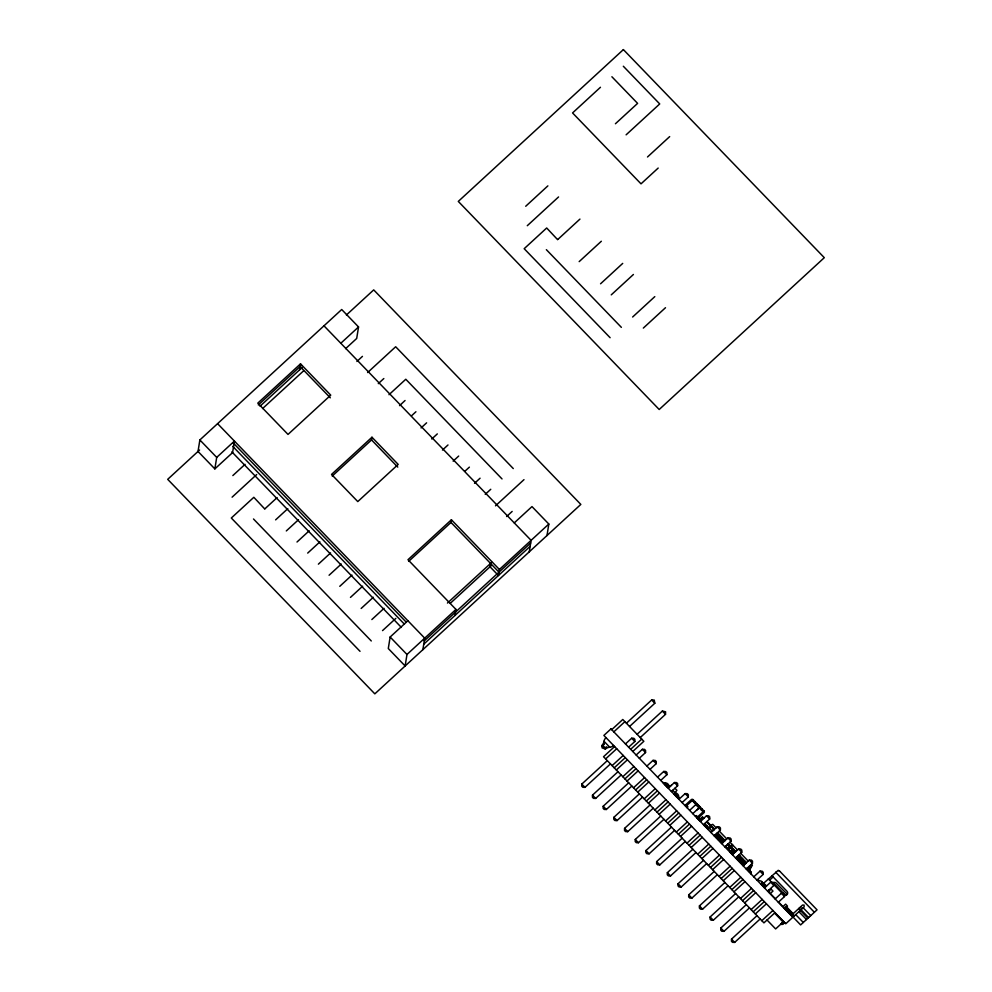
<?xml version="1.0" encoding="UTF-8"?>
<svg xmlns="http://www.w3.org/2000/svg" width="992" height="992" viewBox="0 0 992 992"><rect width="100%" height="100%" fill="white"/><g stroke="black" fill="none" stroke-linecap="round" stroke-linejoin="round"><path stroke-width="1.49" d="M744.087 864.838L736.56 857.038L737.044 858.973M738.147 858.675L738.408 859.518M738.06 858.588L736.746 856.852L739.102 859.667L739.214 861.217M741.421 862.073L741.867 863.102M740.528 861.143L740.578 861.899M742.896 863.734L743.194 864.478M747.67 868.67L747.931 869.389M743.864 865.049L741.272 861.453L742.822 863.524M617.991 771.714L592.497 795.15L592.447 797.27L593.501 798.362L595.659 798.424L621.141 774.988M692.838 849.239L667.356 872.675L667.294 874.795L668.348 875.874L670.505 875.948L696 852.512M682.099 802.578L688.299 796.874L688.349 794.753L687.307 793.674L685.137 793.6L678.937 799.304M756.946 880.102L763.146 874.398L763.208 872.278L762.154 871.199L759.996 871.125L753.784 876.829M607.302 760.641L581.808 784.077L581.758 786.185L582.8 787.276L584.97 787.35L610.452 763.914M603.979 744.397L604.165 743.715L602.231 745.438L602.169 747.968L605.653 748.762A8.568 8.345 9.1 0 1 609.733 747.224A6.733 6.572 9.1 0 0 613.589 745.488M628.68 782.787L603.198 806.236L603.136 808.344L604.19 809.435L606.348 809.497L631.842 786.061M639.369 793.873L613.887 817.309L613.837 819.417L614.879 820.508L617.049 820.582L642.531 797.134M650.07 804.946L624.576 828.382L624.526 830.49L625.58 831.581L627.738 831.656L653.22 808.207M628.63 747.199L634.83 741.495L634.892 739.387L633.838 738.296L631.681 738.222L625.468 743.926M660.759 816.019L635.277 839.455L635.215 841.563L636.269 842.654L638.426 842.729L663.921 819.293M639.319 758.272L645.532 752.568L645.581 750.46L644.527 749.369L642.37 749.295L636.157 755.011M671.46 827.092L645.966 850.528L645.916 852.636L646.958 853.728L649.128 853.802L674.61 830.366M629.548 726.491L654.819 703.254L654.249 700.067L651.657 699.98L626.398 723.218M650.008 769.346L656.22 763.642L656.27 761.534L655.228 760.442L653.058 760.368L646.858 766.084M682.149 838.166L656.654 861.602L656.605 863.71L657.659 864.801L659.816 864.875L685.298 841.439M640.249 737.564L665.508 714.327L665.582 711.797L662.358 711.053L637.087 734.291M660.709 780.431L666.909 774.715L666.971 772.607L665.917 771.516L663.76 771.454L657.547 777.158M671.398 791.504L677.61 785.788L677.66 783.68L676.606 782.589L674.448 782.527L668.248 788.231M703.539 860.312L678.044 883.76L677.995 885.868L679.036 886.96L681.206 887.022L706.688 863.586M714.228 871.398L688.733 894.834L688.684 896.942L689.738 898.033L691.895 898.107L717.377 874.659M692.788 813.651L698.988 807.947L699.05 805.839M724.916 882.471L699.434 905.907L699.372 908.015L700.426 909.106L702.584 909.18L728.078 885.732M703.477 824.724L709.689 819.02L709.739 816.912L708.685 815.821L706.527 815.746L700.327 821.45M735.618 893.544L710.123 916.98L710.074 919.088L711.115 920.179L713.285 920.254L738.767 896.818M714.178 835.797L720.378 830.093L720.44 827.985L719.386 826.894L717.216 826.82L711.016 832.524M746.306 904.617L720.812 928.053L720.762 930.161L721.816 931.252L723.974 931.327L749.456 907.891M724.867 846.87L731.067 841.166L731.129 839.058L730.075 837.967L727.917 837.893L721.705 843.609M756.995 915.69L731.513 939.126L731.451 941.234L732.505 942.326L734.663 942.4L760.157 918.964M735.556 857.956L741.768 852.24L741.818 850.132L740.764 849.04L738.606 848.978L732.406 854.682M746.244 869.029L752.457 863.313L752.506 861.205L751.465 860.114L749.295 860.052L743.095 865.756M767.634 891.176L773.847 885.472L773.896 883.364L772.842 882.272L770.685 882.198L764.485 887.902M778.323 902.249L784.536 896.545L784.585 894.437L774.839 884.343L773.872 884.492M715.604 836.095L716.373 836.132M751.043 873.555L750.944 871.943L747.249 868.112M750.051 871.013L750.274 871.819M748.563 869.476L748.737 871.075M741.495 862.346C736.808 854.98 739.362 862.606 740.801 858.712A1.525 1.488 9.1 0 0 741.185 857.832L739.375 855.625L738.705 856.232L739.3 857.113L737.949 855.749M748.638 869.624L747.422 867.938M740.801 860.672L741.756 858.08L743.554 860.3A1.525 1.476 9.1 0 1 743.169 861.168L742.301 862.507M743.182 863.139L744.136 860.548L745.848 863.176M714.339 829.473L714.079 828.766L712.12 831.073M739.387 861.478L739.449 860.597M741.805 863.908L741.557 863.648M748.91 871.348L749.022 870.505M769.098 889.836L768.837 891.982L767.858 890.977M775.397 898.777L770.325 893.519L772.979 891.076L771.082 889.117L769.755 890.332L769.259 892.701M791.777 915.752L792.062 913.434M792.199 916.62L792.695 914.103L802.553 905.051L804.09 905.101L804.14 906.874L793.054 917.067M735.357 851.967L735.221 851.322M728.078 843.919L729.108 844.986L728.438 845.593C724.929 842.295 734.688 852.525 731.563 848.83L732.232 848.222L734.03 850.429A1.525 1.488 9.1 0 1 733.646 851.297L732.753 852.475L733.522 853.653M732.158 849.722L731.278 850.801A1.724 1.686 9.1 0 0 730.98 851.297L733.286 853.653L731.712 851.52L732.617 850.231L734.539 852.19L733.944 851.297L734.613 850.69L735.618 851.719M744.087 861.986L742.14 860.101A1.525 1.476 9.1 0 0 742.524 859.221L742.363 858.725M345.625 348.651L356.698 338.458L358.546 326.951L341.707 309.516L199.863 439.952L198.016 451.459L214.855 468.894L232.587 452.6L234.422 441.08L216.702 457.386L214.855 468.894M299.559 369.867L300.526 363.841L330.733 395.138L288.015 434.422L257.796 403.136L300.526 363.841M332.233 476.061L371.541 439.927L371.963 437.249L398.189 464.417L357.777 501.58L331.539 474.424L371.963 437.249M407.873 620.732L390.141 637.025L388.294 648.532L405.133 665.979L406.98 654.472L455.96 609.423L407.972 559.724L451.41 519.771L499.398 569.482L498.443 575.509L490.023 566.779L490.556 563.444M422.865 649.673L424.712 638.166L217.583 423.646M408.654 561.373L450.988 522.449L451.41 519.771M454.993 615.449L455.96 609.423M529.257 551.85L531.092 540.342L323.975 325.81M546.989 535.544L548.824 524.036L531.985 506.59L514.253 522.896M749.134 871.001L749.22 870.988A1.426 1.389 9.1 0 0 749.568 871.956L750.87 872.427M748.836 866.958L747.943 868.074M714.166 829.324L712.244 831.197M734.526 852.215L733.658 853.269M749.667 866.636A1.525 1.488 9.1 0 1 749.27 867.492L748.39 868.806L750.944 872.179M603.458 745.773L604.636 747.695L605.492 747.373A11.668 11.383 9.1 0 1 605.988 747.212A9.139 8.903 9.1 0 1 606.868 747.001L605.393 748.7L604.475 747.745M701.046 820.508L700.464 819.838L701.034 820.545A1.525 1.488 9.1 0 0 700.86 820.954M706.986 826.72C705.982 824.774 707.643 827.092 706.763 828.134M739.288 857.15L738.42 858.204M744.682 861.118L744.893 861.589A1.525 1.488 9.1 0 1 744.508 862.556L743.616 863.759L744.236 864.702M738.78 855.017A1.339 1.302 9.1 0 1 738.383 856.208L737.54 857.584M742.14 860.101L741.26 861.428M606.013 737.651A6.696 6.535 9.1 0 0 604.016 741.297A8.568 8.358 9.1 0 1 602.194 745.178L602.194 746.691M748.427 868.88L749.468 869.959L750.324 868.57A1.525 1.476 9.1 0 0 750.708 867.702L752.37 865.396L751.353 864.342M675.106 792.744L676.904 790.264L674.944 788.243M667.405 785.838L664.541 782.874A1.835 1.786 9.1 0 1 662.954 782.316L665.198 785.081A6.609 6.448 9.1 0 1 666.76 786.644L666.773 786.718M749.518 869.525L748.501 868.422M732.852 852.264L731.836 851.161M739.982 856.257L740.131 856.666A1.525 1.476 9.1 0 1 739.747 857.621L738.879 858.973M742.376 862.135L741.359 861.019M730.484 851.347L729.666 851.409L732.617 854.472M738.928 860.833L739.028 860.163M720.192 841.427L720.192 841.427A1.414 1.376 9.1 0 0 721.11 841.873M732.976 845.308L728.537 849.375M727.694 848.507L732.133 844.428M751.217 873.642L751.353 872.923M715.368 836.516L715.393 836.541A1.426 1.389 9.1 0 0 716.348 836.938L716.881 837.211M741.26 863.338L740.9 862.098M748.414 870.74L748.551 870.021M399.553 405.629L405.058 400.508M199.566 450.021L167.698 479.334L374.827 693.854L580.828 504.42L373.711 289.887L346.394 315.01M600.458 87.271L572.558 112.939L641.018 183.842L658.192 168.057M258.317 404.934L301.506 365.217M260.053 406.199L302.101 367.524M262.582 408.543L303.502 370.921M340.814 343.257L358.546 326.951M232.847 475.565L245.036 464.355M356.909 361.472L362.452 356.376M525.71 206.262L547.869 185.876M615.424 123.752L637.596 103.379L611.89 76.756M232.103 497.166L256.68 474.548M367.61 372.546L395.672 346.754L513.286 468.571M527.285 225.705L558.558 196.949M626.113 134.825L659.717 103.937L623.323 66.241M378.299 383.631L383.842 378.535M264.926 508.797L277.115 497.587M388.988 394.704L405.79 379.254L502.026 478.925M557.789 239.481L579.948 219.096M647.503 156.984L669.674 136.598M275.615 519.87L287.804 508.66M286.304 530.943L298.493 519.734M411.482 415.834L415.921 411.754M579.167 261.628L601.338 241.254M297.005 542.016L309.194 530.807M421.067 427.924L426.61 422.828M307.694 553.09L319.883 541.88M431.768 438.997L437.311 433.901M600.557 283.786L622.716 263.401M318.382 564.163L330.572 552.953M442.457 450.07L448 444.974M611.246 294.86L633.417 274.474M329.084 575.248L341.273 564.039M453.146 461.144L458.688 456.06M339.772 586.322L351.962 575.112M464.95 471.2L469.39 467.133M632.636 317.006L654.807 296.62M350.461 597.395L362.65 586.185M474.536 483.302L480.078 478.206M643.324 328.079L665.496 307.706M361.162 608.468L373.352 597.258M485.224 494.376L490.767 489.279M371.851 619.541L384.04 608.332M495.504 505.833L523.987 479.644M382.54 630.614L395.845 618.388M506.614 516.522L512.157 511.426M447.454 603.062L491.784 562.303M450.331 603.272L491.251 565.651M499.398 569.482L548.824 524.036M424.278 640.844L530.67 543.008M423.745 644.192L530.137 546.356M611.717 729.678L622.79 719.485L643.845 741.297L632.76 751.477M613.812 731.86L624.898 721.668M614.606 746.554L603.533 756.735L763.927 922.87L775 912.677M605.628 758.917L616.714 748.724M612.114 765.638L623.199 755.445M630.652 749.307L641.737 739.114M614.222 767.82L625.307 757.628M616.33 769.99L627.403 759.81M622.815 776.711L633.888 766.518M624.91 778.894L635.996 768.701M627.018 781.076L638.104 770.883M633.504 787.784L644.589 777.592M635.612 789.967L646.685 779.774M637.707 792.149L648.793 781.956M644.192 798.858L655.278 788.665M646.3 801.04L657.386 790.847M648.408 803.222L659.482 793.03M666.946 786.259L667.951 785.329L669.575 787.003M654.894 809.931L665.967 799.738M673.779 793.96L675.081 794.766M656.989 812.113L668.075 801.92M675.366 794.976L676.37 794.046L672.725 790.277M659.097 814.296L670.183 804.103M677.908 798.25L677.734 797.58M665.582 821.016L676.668 810.824M686.712 805.541L693.135 799.713L703.998 810.96A1.277 1.252 9.1 0 1 703.948 812.733L698.492 817.743A1.29 1.252 9.1 0 1 696.682 817.681M667.69 823.186L678.764 812.994M687.034 807.699L687.927 806.88L686.7 805.616M669.786 825.369L680.872 815.176M694.313 802.664L695.194 801.846M689.626 810.377L696.88 803.594M700.253 807.079L696.558 810.191M676.271 832.09L687.357 821.897M701.046 809.633L701.927 808.815M695.454 816.416L696.347 815.598L697.562 816.862M678.379 834.26L689.465 824.079M697.649 816.875L703.998 810.96M697.835 818.884L699.162 817.656L701.654 820.235M698.132 819.194L700.538 821.252M680.487 836.442L691.573 826.249M700.377 818.921L702.41 817.148L703.874 818.189M700.501 819.045L703.018 817.309M704.084 825.356L706.986 827.923M686.972 843.163L698.046 832.97M689.068 845.345L700.154 835.152M708.846 827.675L711.351 825.952L709.441 828.295M707.953 829.362L709.292 828.134M691.176 847.515L702.262 837.335M697.661 854.236L708.747 844.043M716.212 837.484L719.932 839.282L721.271 838.476A1.525 1.476 9.1 0 1 722.188 838.153M716.509 837.794L717.104 837.434M717.7 839.021L718.754 838.6M699.769 856.418L710.842 846.226M718.592 839.951L720.242 840.137M718.89 840.261L719.684 840.112M701.865 858.601L712.95 848.408M720.725 842.158L722.722 842.667L715.17 834.88M720.973 842.419L721.618 842.183M721.271 842.729L721.866 842.369M708.35 865.309L719.436 855.116M710.458 867.492L721.544 857.299M712.566 869.674L723.639 859.481M736.461 858.452L736.92 857.981M736.758 858.762L736.994 858.068M719.051 876.382L730.124 866.19M737.651 859.68L737.713 859.58A1.426 1.389 9.1 0 1 737.316 858.65L737.23 858.576M721.147 878.565L732.232 868.372M740.094 862.048L740.032 862.147A1.426 1.389 9.1 0 1 739.697 861.118L739.623 861.019M723.255 880.747L734.34 870.554M742.004 863.486L742.066 863.586A1.426 1.389 9.1 0 0 742.425 864.565L743.045 864.392M747.174 869.55L747.199 869.488A1.426 1.389 9.1 0 1 746.84 868.521M729.74 887.456L740.826 877.263M731.848 889.638L742.921 879.445M733.944 891.82L745.029 881.628M740.429 898.541L751.514 888.348M742.537 900.711L753.622 890.518M760.839 884.132L763.232 883.574L778.249 870.319A5.01 4.886 9.1 0 0 778.559 870.579M744.645 902.894L755.718 892.701M769.594 880.202L773.14 876.94M751.13 909.614L762.203 899.422M753.226 911.784L764.311 901.604M755.334 913.967L766.419 903.774M775.174 898.975L781.374 893.271L783.544 893.346M761.819 920.688L772.904 910.495M776.724 914.55L784.982 923.006M783.779 907.891L787.499 906.118L785.614 904.158L782.948 906.601L778.546 902.05M776.748 915.343L776.872 914.711M785.627 907.432L794.381 915.839M781.039 923.961L783.99 922.064M730.038 851.533L732.542 853.715A1.525 1.488 9.1 0 0 732.704 854.397M782.452 924.296L784.833 922.944M782.986 923.8L781.956 923.118M715.678 834.421L716.484 835.376L717.551 834.619A1.525 1.476 9.1 0 1 718.468 834.297L719.026 834.545M719.262 838.364L721.965 837.583L719.894 835.71A1.525 1.488 9.1 0 0 718.89 836.02L717.514 836.814L714.922 835.19M726.404 845.754L727.57 844.961M716.881 835.896L719.584 835.115L716.819 833.354M717.886 836.715L718.865 837.831L719.932 837.087A1.525 1.488 9.1 0 1 720.849 836.764L721.407 837.012M718.853 838.699L720.936 840.36L722.312 839.554L720.465 837.558M721.643 840.819L724.346 840.05L722.188 838.166M723.205 842.22L722.585 841.687L723.652 840.943M605.566 748.824L604.103 748.662M677.648 797.481L676.457 796.737A6.584 6.423 9.1 0 0 674.957 795.138M669.216 786.631L671.46 785.28M710.805 825.381L712.727 824.34L716.112 827.836M718.84 837.856L716.472 836.231M722.56 841.712L720.18 840.075M716.484 835.376L715.406 834.669L716.125 835.4M700.377 819.863L700.414 819.851A1.414 1.376 9.1 0 1 698.876 819.528M719.262 839.678L718.456 839.716M763.914 884.281L761.744 884.641L764.696 887.704M784.684 908.399L786.854 908.052M727.781 844.192L728.55 844.415M721.072 841.067L719.485 839.902M697.996 804.748L695.838 804.673L698.988 807.947M730.385 851.297L725.437 846.35M757.132 879.929L761.298 881.181L763.456 883.376M781.547 924.482L782.316 924.432L781.237 923.775M778.782 870.74L778.968 870.852A2.468 2.406 9.1 0 1 779.737 871.236M720.837 840.311L719.795 839.232M722.176 841.7L722.932 842.481M721.234 841.154L722.895 842.506M787.288 894.3L776.215 883.165A2.443 2.381 9.1 0 0 773.252 882.694M784.573 894.412L785.676 895.317M715.567 835.859L715.071 835.351M665.52 784.66L667.033 786.172M675.453 794.89L676.916 796.452M738.494 859.605L739.325 860.461M748.018 869.476L748.836 870.306M743.206 865.359L735.779 857.745M546.356 249.662L621.376 327.36M610.117 337.714L524.173 248.694L546.691 227.986L557.603 239.642M651.657 699.98L654.819 703.254M662.358 711.053L665.508 714.327M371.541 439.927L397.767 467.096M450.988 522.449L498.976 572.161M300.092 366.519L330.311 397.817M779.948 871.422L817.036 909.838L800.631 924.916L792.434 916.422M775.645 872.166L814.37 912.28M803.16 907.779L810.737 915.616M771.875 875.626L787.028 891.324A2.443 2.381 9.1 0 1 784.573 895.243M801.474 909.317L800.581 906.849M801.028 909.738L808.604 917.588M800.333 910.383L807.91 918.232M799.304 909.676L800.147 910.544M768.329 878.887L771.553 882.223M773.859 884.628L782.242 893.296M692.242 800.519L696.186 804.686M703.105 811.778L699 807.6M631.681 738.222L634.83 741.495M642.37 749.295L645.532 752.568M653.058 760.368L656.22 763.642M663.76 771.454L666.909 774.715M674.448 782.527L677.61 785.788M685.137 793.6L688.299 796.874M706.527 815.746L709.689 819.02M717.216 826.82L720.378 830.093M727.917 837.893L731.067 841.166M738.606 848.978L741.768 852.24M749.295 860.052L752.457 863.313M759.996 871.125L763.146 874.398M770.685 882.198L773.847 885.472M781.374 893.271L784.536 896.545M798.907 911.685L806.484 919.534M719.274 831.11L726.801 838.922M729.963 842.183L737.502 849.995M740.652 853.269L748.191 861.068M707.023 821.463L714.104 828.828M717.501 832.747L725.028 840.546M728.19 843.82L735.729 851.62M738.879 854.893L746.418 862.693M749.58 865.966L751.018 867.467M702.15 817.284L703.427 818.598M706.577 821.872L714.228 829.572M795.708 914.624L803.297 922.473M716.559 833.602L717.551 834.619M718.084 835.09L719.932 837.087M722.846 840.026L724.098 841.402M739.759 857.634L741.694 859.543M744.521 862.556L745.488 863.561M749.282 867.492L750.324 868.57M763.679 883.165L766.469 886.067M786.619 906.936L793.141 913.694M763.257 883.55L761.695 881.938M720.279 839.182L721.32 840.261M738.978 858.551L740.02 859.63M743.74 863.486L744.595 864.379M763.232 883.574L766.035 886.476M704.804 823.496L712.343 831.308M717.414 836.764L718.456 837.843M731.761 851.62L732.803 852.698M743.665 863.945L744.322 864.627M725.859 845.953L725.896 845.99A1.736 1.686 9.1 0 0 726.404 845.754M751.229 872.799L751.093 873.518M675.825 794.555L678.689 797.518A1.835 1.786 9.1 0 0 679.16 799.093L679.16 799.106M678.131 798.039L679.136 799.081M714.389 835.599L721.916 843.299M746.468 868.818L751.291 873.816M784.647 908.35L791.827 915.79M781.237 919.658L783.767 922.275M774.566 913.086L783.172 922.002L775.632 928.934L767.027 920.006M604.016 741.297L609.733 747.224M602.231 745.438L603.161 746.393M581.808 784.077L584.97 787.35M592.497 795.15L595.659 798.424M603.198 806.236L606.348 809.497M613.887 817.309L617.049 820.582M624.576 828.382L627.738 831.656M635.277 839.455L638.426 842.729M645.966 850.528L649.128 853.802M656.654 861.602L659.816 864.875M667.356 872.675L670.505 875.948M678.044 883.76L681.206 887.022M688.733 894.834L691.895 898.107M699.434 905.907L702.584 909.18M710.123 916.98L713.285 920.254M720.812 928.053L723.974 931.327M731.513 939.126L734.663 942.4M233.256 442.99L406.038 621.947M232.723 446.338L404.426 624.179M231.843 451.831L401.4 627.44M199.863 439.952L216.702 457.386M390.141 637.025L406.98 654.472M253.493 518.977L371.281 640.968M360.022 651.322L231.31 518.01L253.828 497.302L264.74 508.958M732.778 848.792L732.989 849.35A1.525 1.476 9.1 0 1 732.604 850.218M717.898 838.265L717.774 839.009A1.426 1.389 9.1 0 0 718.729 839.406M667.591 787.226L667.182 786.606M798.969 908.325L799.143 909.354M749.654 866.636L750.696 867.702M685.819 806.434A1.277 1.252 9.1 0 1 685.869 804.661L691.312 799.651A1.29 1.252 9.1 0 1 693.135 799.713M722.312 839.567A1.525 1.488 9.1 0 1 723.23 839.232M675.552 792.943A3.968 3.869 9.1 0 1 678.689 797.518M723.676 840.98A1.352 1.327 9.1 0 1 724.879 840.658M706.329 826.026A1.401 1.376 9.1 0 1 704.828 825.691M664.838 782.837A3.968 3.869 9.1 0 1 669.067 786.482M623.385 49.6L458.292 201.413L659.196 409.498L824.302 257.684L623.385 49.6M610.973 728.909L603.88 735.432L785.738 923.788L792.831 917.265L610.973 728.909"/></g></svg>
